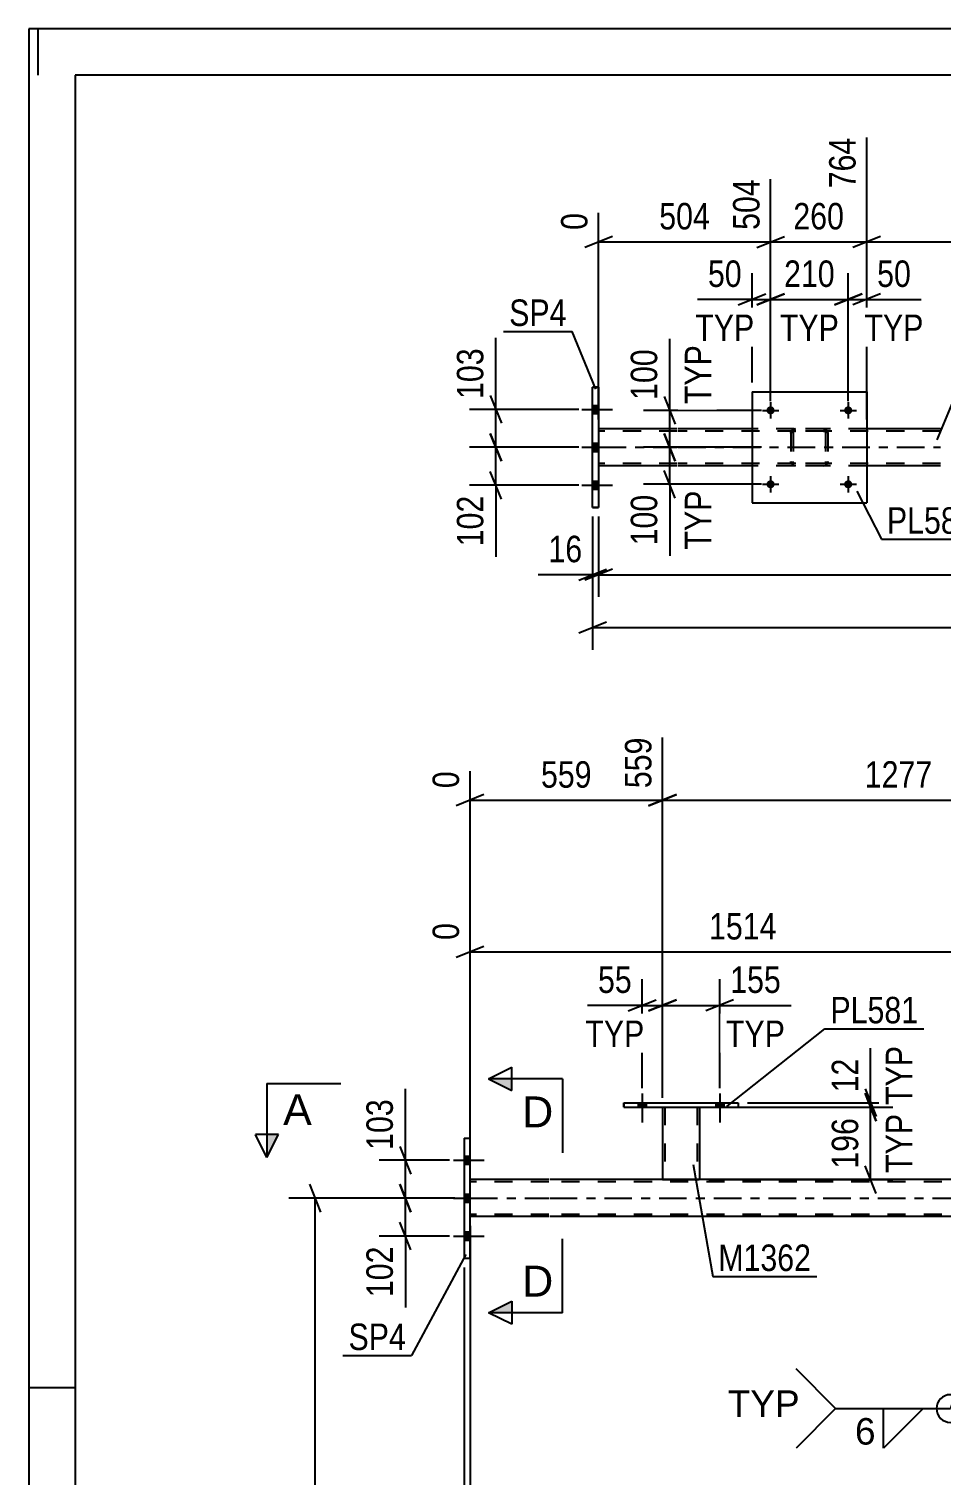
# Model space of a CAD drawing. Header units: millimetres. Extents: x 0 to 841, y 0 to 594.
# Drawn here: x 0 to 98.7, y 437.6 to 594 of the extents above; entities that cross this region are included whole.
import ezdxf

# ---------------------------------------------------------------- set-up
doc = ezdxf.new("R2010")
doc.units = ezdxf.units.MM
doc.linetypes.add('DXK_LINE_DOT2', pattern=[3.9198, 1.9599, -1.9599])
doc.linetypes.add('DXK_LINE_DOT3', pattern=[5.9187, 2.979, -0.9799, 0.9799, -0.9799])
doc.styles.add('Arial', font='ARIAL.TTF', dxfattribs={"height": 0.2})
doc.styles.add('Arial Narrow', font='ARIALN.TTF', dxfattribs={"height": 0.2})

# ---------------------------------------------------------------- blocks, each defined once
blk = doc.blocks.new('Unknown-405118308-1133')
at = {"color": 5, "linetype": 'Continuous'}
for p, q in [((841, 594), (0, 594)), ((0, 594), (0, 0)), ((1, 589), (1, 594)), ((836, 589), (5, 589)), ((5, 589), (5, 5)), ((5, 447), (0, 447))]:
    blk.add_line(p, q, dxfattribs=at)
blk = doc.blocks.new('Part-405118308-4155 - 4145')
at = {"color": 2, "linetype": 'Continuous'}
for p, q in [((70.17, 550.74), (61.65, 550.74)), ((78.27, 550.74), (70.27, 550.74)), ((98.67, 550.74), (90.67, 550.74)), ((70.17, 546.74), (61.65, 546.74)), ((78.27, 546.74), (70.27, 546.74)), ((98.67, 546.74), (90.67, 546.74))]:
    blk.add_line(p, q, dxfattribs=at)
at = {"color": 7, "linetype": 'DXK_LINE_DOT2'}
for p, q in [((61.65, 550.74), (61.65, 546.74)), ((90.67, 550.74), (78.27, 550.74)), ((70.17, 550.5), (61.65, 550.5)), ((98.67, 550.5), (70.27, 550.5)), ((70.17, 546.98), (61.65, 546.98)), ((98.67, 546.98), (70.27, 546.98)), ((90.67, 546.74), (78.27, 546.74))]:
    blk.add_line(p, q, dxfattribs=at)
at = {"color": 7, "linetype": 'DXK_LINE_DOT3'}
for p, q in [((61.65, 548.74), (70.17, 548.74)), ((70.27, 548.74), (98.67, 548.74))]:
    blk.add_line(p, q, dxfattribs=at)
blk = doc.blocks.new('Bolt-405118308-4150 - 4145')
at = {"linetype": 'Continuous'}
for points in [[(61.65, 552.4), (61.65, 553.28), (61.01, 553.28), (61.01, 552.4)], [(61.65, 552.4), (61.65, 553.28), (61.01, 553.28), (61.01, 552.4)], [(61.65, 552.4), (61.65, 553.28), (61.01, 553.28), (61.01, 552.4)], [(61.65, 548.3), (61.65, 549.18), (61.01, 549.18), (61.01, 548.3)], [(61.65, 548.3), (61.65, 549.18), (61.01, 549.18), (61.01, 548.3)], [(61.65, 544.2), (61.65, 545.08), (61.01, 545.08), (61.01, 544.2)], [(61.65, 544.2), (61.65, 545.08), (61.01, 545.08), (61.01, 544.2)], [(61.65, 544.2), (61.65, 545.08), (61.01, 545.08), (61.01, 544.2)]]:
    blk.add_hatch(color=1, dxfattribs=at).paths.add_polyline_path(points)
at = {"color": 1, "linetype": 'Continuous'}
for p, q in [((59.85, 552.84), (63.17, 552.84)), ((59.85, 552.84), (63.17, 552.84)), ((59.85, 552.84), (63.17, 552.84)), ((61.01, 553.28), (61.65, 553.28)), ((61.01, 553.28), (61.65, 553.28)), ((61.01, 553.28), (61.65, 553.28)), ((61.01, 552.4), (61.65, 552.4)), ((61.01, 552.4), (61.65, 552.4)), ((61.01, 552.4), (61.65, 552.4)), ((61.01, 549.18), (61.65, 549.18)), ((61.01, 549.18), (61.65, 549.18)), ((59.85, 548.74), (63.17, 548.74)), ((59.85, 548.74), (63.17, 548.74)), ((61.01, 548.3), (61.65, 548.3)), ((61.01, 548.3), (61.65, 548.3)), ((59.85, 544.64), (63.17, 544.64)), ((59.85, 544.64), (63.17, 544.64)), ((59.85, 544.64), (63.17, 544.64)), ((61.01, 545.08), (61.65, 545.08)), ((61.01, 545.08), (61.65, 545.08)), ((61.01, 545.08), (61.65, 545.08)), ((61.01, 544.2), (61.65, 544.2)), ((61.01, 544.2), (61.65, 544.2)), ((61.01, 544.2), (61.65, 544.2))]:
    blk.add_line(p, q, dxfattribs=at)
blk = doc.blocks.new('Part-405118308-24224 - 4145')
at = {"color": 2, "linetype": 'Continuous'}
for p, q in [((78.27, 554.74), (78.27, 542.74)), ((78.27, 554.74), (90.67, 554.74)), ((90.67, 554.74), (90.67, 542.74)), ((78.27, 542.74), (90.67, 542.74))]:
    blk.add_line(p, q, dxfattribs=at)
blk = doc.blocks.new('Part-405118308-4211 - 4145')
at = {"color": 2, "linetype": 'Continuous'}
for p, q in [((61.01, 542.24), (61.01, 555.24)), ((61.01, 555.24), (61.65, 555.24)), ((61.65, 555.24), (61.65, 542.24)), ((61.65, 542.24), (61.01, 542.24)), ((61.65, 542.24), (61.65, 542.24))]:
    blk.add_line(p, q, dxfattribs=at)
at = {"color": 7, "linetype": 'DXK_LINE_DOT2'}
for p, q in [((61.01, 555.24), (61.01, 555.24)), ((61.65, 555.24), (61.01, 555.24)), ((61.65, 555.24), (61.65, 555.24)), ((61.01, 542.24), (61.65, 542.24))]:
    blk.add_line(p, q, dxfattribs=at)
blk = doc.blocks.new('Part-405118308-24223 - 4145')
at = {"color": 7, "linetype": 'DXK_LINE_DOT2'}
for p, q in [((82.77, 550.7), (82.95, 550.74)), ((82.95, 550.74), (82.77, 550.7)), ((85.99, 550.74), (82.95, 550.74)), ((85.99, 550.74), (86.18, 550.7)), ((86.18, 550.7), (85.99, 550.74)), ((82.47, 550.26), (82.51, 550.44)), ((82.51, 550.44), (82.47, 550.26)), ((82.47, 550.26), (82.47, 547.22)), ((82.71, 550.26), (82.73, 550.35)), ((82.71, 550.26), (82.71, 547.22)), ((82.73, 550.35), (82.78, 550.43)), ((82.78, 550.43), (82.86, 550.48)), ((82.86, 550.48), (82.95, 550.5)), ((85.99, 550.5), (82.95, 550.5)), ((85.99, 550.5), (86.08, 550.48)), ((86.08, 550.48), (86.16, 550.43)), ((86.16, 550.43), (86.21, 550.35)), ((86.21, 550.35), (86.23, 550.26)), ((86.23, 550.26), (86.23, 547.22)), ((86.44, 550.44), (86.47, 550.26)), ((86.47, 550.26), (86.44, 550.44)), ((86.47, 550.26), (86.47, 547.22)), ((82.51, 547.04), (82.47, 547.22)), ((82.47, 547.22), (82.51, 547.04)), ((82.73, 547.13), (82.71, 547.22)), ((82.78, 547.05), (82.73, 547.13)), ((82.95, 546.74), (82.77, 546.78)), ((82.77, 546.78), (82.95, 546.74)), ((82.86, 547), (82.78, 547.05)), ((82.95, 546.98), (82.86, 547)), ((85.99, 546.98), (82.95, 546.98)), ((85.99, 546.74), (82.95, 546.74)), ((86.08, 547), (85.99, 546.98)), ((86.18, 546.78), (85.99, 546.74)), ((85.99, 546.74), (86.18, 546.78)), ((86.16, 547.05), (86.08, 547)), ((86.21, 547.13), (86.16, 547.05)), ((86.23, 547.22), (86.21, 547.13)), ((86.47, 547.22), (86.44, 547.04)), ((86.44, 547.04), (86.47, 547.22))]:
    blk.add_line(p, q, dxfattribs=at)
at = {"color": 7, "linetype": 'DXK_LINE_DOT3'}
blk.add_line((84.47, 548.74), (84.47, 548.74), dxfattribs=at)
at = {"color": 7, "linetype": 'DXK_LINE_DOT2'}
for centre, start, end in [((82.95, 550.26), 112.5, 157.5), ((82.95, 550.26), 112.5, 157.5), ((85.99, 550.26), 22.5, 67.5), ((85.99, 550.26), 22.5, 67.5), ((82.95, 547.22), 202.5, 247.5), ((82.95, 547.22), 202.5, 247.5), ((85.99, 547.22), 292.5, 337.5), ((85.99, 547.22), 292.5, 337.5)]:
    blk.add_arc(centre, 0.48, start, end, dxfattribs=at)
blk = doc.blocks.new('Bolt-405118308-24252 - 4145')
at = {"linetype": 'Continuous'}
for points in [[(80.71, 544.74, -1), (79.83, 544.74, -1)], [(89.11, 544.74, -1), (88.23, 544.74, -1)]]:
    blk.add_hatch(color=1, dxfattribs=at).paths.add_polyline_path(points)
at = {"color": 1, "linetype": 'Continuous'}
for p, q in [((79.39, 544.74), (81.15, 544.74)), ((80.27, 545.62), (80.27, 543.86)), ((87.79, 544.74), (89.55, 544.74)), ((88.67, 545.62), (88.67, 543.86))]:
    blk.add_line(p, q, dxfattribs=at)
blk = doc.blocks.new('Bolt-405118308-24253 - 4145')
at = {"linetype": 'Continuous'}
for points in [[(80.71, 552.74, -1), (79.83, 552.74, -1)], [(89.11, 552.74, -1), (88.23, 552.74, -1)]]:
    blk.add_hatch(color=1, dxfattribs=at).paths.add_polyline_path(points)
at = {"color": 1, "linetype": 'Continuous'}
for p, q in [((79.39, 552.74), (81.15, 552.74)), ((80.27, 553.62), (80.27, 551.86)), ((87.79, 552.74), (89.55, 552.74)), ((88.67, 553.62), (88.67, 551.86))]:
    blk.add_line(p, q, dxfattribs=at)
blk = doc.blocks.new('Bolt-405118308-2842 - 2836')
at = {"linetype": 'Continuous'}
for points in [[(47.75, 471.18), (47.75, 472.06), (47.11, 472.06), (47.11, 471.18)], [(47.75, 471.18), (47.75, 472.06), (47.11, 472.06), (47.11, 471.18)], [(47.75, 471.18), (47.75, 472.06), (47.11, 472.06), (47.11, 471.18)], [(47.75, 467.08), (47.75, 467.96), (47.11, 467.96), (47.11, 467.08)], [(47.75, 467.08), (47.75, 467.96), (47.11, 467.96), (47.11, 467.08)], [(47.75, 462.98), (47.75, 463.86), (47.11, 463.86), (47.11, 462.98)], [(47.75, 462.98), (47.75, 463.86), (47.11, 463.86), (47.11, 462.98)], [(47.75, 462.98), (47.75, 463.86), (47.11, 463.86), (47.11, 462.98)]]:
    blk.add_hatch(color=1, dxfattribs=at).paths.add_polyline_path(points)
at = {"color": 1, "linetype": 'Continuous'}
for p, q in [((45.95, 471.62), (49.27, 471.62)), ((45.95, 471.62), (49.27, 471.62)), ((45.95, 471.62), (49.27, 471.62)), ((47.11, 472.06), (47.75, 472.06)), ((47.11, 472.06), (47.75, 472.06)), ((47.11, 472.06), (47.75, 472.06)), ((47.11, 471.18), (47.75, 471.18)), ((47.11, 471.18), (47.75, 471.18)), ((47.11, 471.18), (47.75, 471.18)), ((47.11, 467.96), (47.75, 467.96)), ((47.11, 467.96), (47.75, 467.96)), ((45.95, 467.52), (49.27, 467.52)), ((45.95, 467.52), (49.27, 467.52)), ((47.11, 467.08), (47.75, 467.08)), ((47.11, 467.08), (47.75, 467.08)), ((45.95, 463.42), (49.27, 463.42)), ((45.95, 463.42), (49.27, 463.42)), ((45.95, 463.42), (49.27, 463.42)), ((47.11, 463.86), (47.75, 463.86)), ((47.11, 463.86), (47.75, 463.86)), ((47.11, 463.86), (47.75, 463.86)), ((47.11, 462.98), (47.75, 462.98)), ((47.11, 462.98), (47.75, 462.98)), ((47.11, 462.98), (47.75, 462.98))]:
    blk.add_line(p, q, dxfattribs=at)
blk = doc.blocks.new('Part-405118308-2993 - 2836')
at = {"color": 2, "linetype": 'Continuous'}
for p, q in [((56.27, 469.52), (47.75, 469.52)), ((754.6, 469.52), (56.37, 469.52)), ((56.27, 465.52), (47.75, 465.52)), ((106.77, 465.52), (56.37, 465.52))]:
    blk.add_line(p, q, dxfattribs=at)
at = {"color": 7, "linetype": 'DXK_LINE_DOT2'}
for p, q in [((47.75, 465.52), (47.75, 469.52)), ((56.27, 469.28), (47.75, 469.28)), ((761.25, 469.28), (56.37, 469.28)), ((56.27, 465.76), (47.75, 465.76)), ((761.25, 465.76), (56.37, 465.76))]:
    blk.add_line(p, q, dxfattribs=at)
at = {"color": 7, "linetype": 'DXK_LINE_DOT3'}
for p, q in [((47.75, 467.52), (56.27, 467.52)), ((56.37, 467.52), (761.25, 467.52))]:
    blk.add_line(p, q, dxfattribs=at)
blk = doc.blocks.new('Part-405118308-24589 - 2836')
at = {"color": 2, "linetype": 'Continuous'}
for p, q in [((68.57, 477.36), (68.57, 469.52)), ((72.57, 477.36), (72.57, 469.52)), ((68.57, 469.52), (72.54, 469.52)), ((72.57, 469.52), (72.54, 469.52))]:
    blk.add_line(p, q, dxfattribs=at)
at = {"color": 7, "linetype": 'DXK_LINE_DOT2'}
for p, q in [((68.57, 477.36), (72.57, 477.36)), ((68.57, 477.36), (68.57, 477.36)), ((68.57, 477.36), (68.57, 477.36)), ((68.81, 477.36), (68.81, 469.52)), ((72.33, 477.36), (72.33, 469.52)), ((72.57, 477.36), (72.57, 477.36)), ((72.57, 477.36), (72.57, 477.36)), ((72.26, 469.52), (72.28, 469.52)), ((72.28, 469.52), (72.31, 469.52)), ((72.31, 469.52), (72.33, 469.52))]:
    blk.add_line(p, q, dxfattribs=at)
blk = doc.blocks.new('Part-405118308-3049 - 2836')
at = {"color": 2, "linetype": 'Continuous'}
for p, q in [((47.11, 474.02), (47.11, 474.02)), ((47.11, 474.02), (47.75, 474.02)), ((47.11, 474.02), (47.11, 461.02)), ((47.75, 474.02), (47.75, 474.02)), ((47.75, 461.02), (47.75, 474.02)), ((47.11, 461.02), (47.11, 461.02)), ((47.11, 461.02), (47.75, 461.02)), ((47.75, 461.02), (47.75, 461.02))]:
    blk.add_line(p, q, dxfattribs=at)
at = {"color": 7, "linetype": 'DXK_LINE_DOT2'}
for p, q in [((47.11, 474.02), (47.75, 474.02)), ((47.11, 461.02), (47.75, 461.02))]:
    blk.add_line(p, q, dxfattribs=at)
blk = doc.blocks.new('Part-405118308-24590 - 2836')
at = {"color": 2, "linetype": 'Continuous'}
for p, q in [((64.37, 477.36), (64.37, 477.84)), ((64.37, 477.84), (64.37, 477.84)), ((64.37, 477.84), (76.77, 477.84)), ((64.37, 477.36), (64.37, 477.36)), ((64.37, 477.36), (76.77, 477.36)), ((76.77, 477.84), (76.77, 477.36))]:
    blk.add_line(p, q, dxfattribs=at)
at = {"color": 7, "linetype": 'DXK_LINE_DOT2'}
for p, q in [((64.37, 477.84), (64.37, 477.36)), ((64.37, 477.84), (64.37, 477.84)), ((64.37, 477.36), (64.37, 477.36)), ((76.77, 477.84), (76.77, 477.36))]:
    blk.add_line(p, q, dxfattribs=at)
blk = doc.blocks.new('Bolt-405118308-24618 - 2836')
at = {"linetype": 'Continuous'}
for points in [[(65.93, 477.36), (66.81, 477.36), (66.81, 477.84), (65.93, 477.84)], [(74.33, 477.36), (75.21, 477.36), (75.21, 477.84), (74.33, 477.84)]]:
    blk.add_hatch(color=1, dxfattribs=at).paths.add_polyline_path(points)
at = {"color": 1, "linetype": 'Continuous'}
for p, q in [((66.37, 478.84), (66.37, 475.72)), ((74.77, 478.84), (74.77, 475.72)), ((65.93, 477.84), (65.93, 477.36)), ((66.81, 477.84), (66.81, 477.36)), ((74.33, 477.84), (74.33, 477.36)), ((75.21, 477.84), (75.21, 477.36))]:
    blk.add_line(p, q, dxfattribs=at)
blk = doc.blocks.new('Bolt-405118308-24619 - 2836')
at = {"linetype": 'Continuous'}
for points in [[(65.93, 477.36), (66.81, 477.36), (66.81, 477.84), (65.93, 477.84)], [(74.33, 477.36), (75.21, 477.36), (75.21, 477.84), (74.33, 477.84)]]:
    blk.add_hatch(color=1, dxfattribs=at).paths.add_polyline_path(points)
at = {"color": 1, "linetype": 'Continuous'}
for p, q in [((66.37, 478.84), (66.37, 475.72)), ((74.77, 478.84), (74.77, 475.72)), ((65.93, 477.84), (65.93, 477.36)), ((66.81, 477.84), (66.81, 477.36)), ((74.33, 477.84), (74.33, 477.36)), ((75.21, 477.84), (75.21, 477.36))]:
    blk.add_line(p, q, dxfattribs=at)
blk = doc.blocks.new('StraightDimension-405118308-27630 - 4145')
at = {"color": 7, "linetype": 'Continuous'}
for p, q in [((68.75, 554.24), (69.95, 551.24)), ((79.27, 552.74), (66.5, 552.74)), ((69.35, 548.74), (69.35, 552.74)), ((69.95, 547.24), (68.75, 550.24)), ((79.27, 548.74), (66.5, 548.74))]:
    blk.add_line(p, q, dxfattribs=at)
at = {"color": 0, "linetype": 'Continuous'}
blk.add_wipeout([(74.45, 560.4), (70.25, 560.4), (70.25, 552.81), (74.45, 552.81)], dxfattribs=at)
at = {"color": 0}
blk.add_wipeout([(68.6, 559.95), (64.4, 559.95), (64.4, 553.27), (68.6, 553.27)], dxfattribs=at)
at = {"color": 7, "linetype": 'Continuous'}
blk.add_line((69.35, 552.74), (69.35, 560.48), dxfattribs=at)
blk.add_line((69.35, 552.74), (69.35, 560.48), dxfattribs=at)
at = {"color": 3, "style": 'Arial Narrow'}
blk.add_text('100', height=2.863, rotation=90.0002, dxfattribs=at).set_placement((68, 553.87))
at = {"color": 3, "linetype": 'Continuous', "style": 'Arial Narrow'}
blk.add_text('TYP', height=2.863, rotation=90.0002, dxfattribs=at).set_placement((73.85, 553.41))
blk = doc.blocks.new('StraightDimension-405118308-26947 - 4145')
at = {"color": 7, "linetype": 'Continuous'}
for p, q in [((90.67, 551.74), (90.67, 582.24)), ((80.27, 553.74), (80.27, 577.74)), ((78.77, 570.36), (81.77, 571.56)), ((92.17, 571.56), (89.17, 570.36)), ((80.27, 570.96), (90.67, 570.96))]:
    blk.add_line(p, q, dxfattribs=at)
at = {"color": 0}
blk.add_wipeout([(88.81, 571.71), (88.81, 575.91), (82.13, 575.91), (82.13, 571.71)], dxfattribs=at)
at = {"color": 3, "style": 'Arial Narrow'}
blk.add_text('260', height=2.863, dxfattribs=at).set_placement((82.73, 572.31))
at = {"color": 0, "linetype": 'Continuous'}
blk.add_wipeout([(90.07, 582.84), (85.87, 582.84), (85.87, 576.16), (90.07, 576.16)], dxfattribs=at)
at = {"color": 3, "linetype": 'Continuous', "style": 'Arial Narrow'}
blk.add_text('764', height=2.863, rotation=90.0002, dxfattribs=at).set_placement((89.47, 576.76))
blk = doc.blocks.new('StraightDimension-405118308-27589 - 4145')
at = {"color": 7, "linetype": 'Continuous'}
for p, q in [((78.27, 555.74), (78.27, 567.59)), ((80.27, 553.74), (80.27, 567.59)), ((76.77, 564.14), (79.77, 565.34)), ((81.77, 565.34), (78.77, 564.14)), ((78.27, 564.74), (80.27, 564.74))]:
    blk.add_line(p, q, dxfattribs=at)
at = {"color": 0}
blk.add_wipeout([(77.75, 565.49), (77.75, 569.69), (72.89, 569.69), (72.89, 565.49)], dxfattribs=at)
at = {"color": 0, "linetype": 'Continuous'}
blk.add_wipeout([(79.11, 559.64), (79.11, 563.84), (71.52, 563.84), (71.52, 559.64)], dxfattribs=at)
at = {"color": 7, "linetype": 'Continuous'}
blk.add_line((78.27, 564.74), (72.37, 564.74), dxfattribs=at)
blk.add_line((78.27, 564.74), (72.37, 564.74), dxfattribs=at)
at = {"color": 3, "style": 'Arial Narrow'}
blk.add_text('50', height=2.863, dxfattribs=at).set_placement((73.49, 566.09))
at = {"color": 3, "linetype": 'Continuous', "style": 'Arial Narrow'}
blk.add_text('TYP', height=2.863, dxfattribs=at).set_placement((72.12, 560.24))
blk = doc.blocks.new('StraightDimension-405118308-27588 - 4145')
at = {"color": 7, "linetype": 'Continuous'}
for p, q in [((80.27, 553.74), (80.27, 567.59)), ((88.67, 553.74), (88.67, 567.59)), ((78.77, 564.14), (81.77, 565.34)), ((90.17, 565.34), (87.17, 564.14)), ((80.27, 564.74), (88.67, 564.74))]:
    blk.add_line(p, q, dxfattribs=at)
at = {"color": 0}
blk.add_wipeout([(87.81, 565.49), (87.81, 569.69), (81.13, 569.69), (81.13, 565.49)], dxfattribs=at)
at = {"color": 0, "linetype": 'Continuous'}
blk.add_wipeout([(88.27, 559.64), (88.27, 563.84), (80.68, 563.84), (80.68, 559.64)], dxfattribs=at)
at = {"color": 3, "style": 'Arial Narrow'}
blk.add_text('210', height=2.863, dxfattribs=at).set_placement((81.73, 566.09))
at = {"color": 3, "linetype": 'Continuous', "style": 'Arial Narrow'}
blk.add_text('TYP', height=2.863, dxfattribs=at).set_placement((81.28, 560.24))
blk = doc.blocks.new('StraightDimension-405118308-4293 - 4145')
at = {"color": 7, "linetype": 'Continuous'}
for p, q in [((61.01, 541.24), (61.01, 532.56)), ((61.65, 541.24), (61.65, 532.56)), ((59.51, 534.36), (62.51, 535.56)), ((63.15, 535.56), (60.15, 534.36)), ((61.01, 534.96), (61.65, 534.96))]:
    blk.add_line(p, q, dxfattribs=at)
at = {"color": 0}
blk.add_wipeout([(60.49, 535.71), (60.49, 539.91), (55.63, 539.91), (55.63, 535.71)], dxfattribs=at)
at = {"color": 7, "linetype": 'Continuous'}
blk.add_line((61.01, 534.96), (55.11, 534.96), dxfattribs=at)
blk.add_line((61.01, 534.96), (55.11, 534.96), dxfattribs=at)
at = {"color": 3, "style": 'Arial Narrow'}
blk.add_text('16', height=2.863, dxfattribs=at).set_placement((56.23, 536.31))
blk = doc.blocks.new('StraightDimension-405118308-4300 - 4145')
at = {"color": 7, "linetype": 'Continuous'}
for p, q in [((61.65, 541.24), (61.65, 532.56)), ((63.15, 535.56), (60.15, 534.36)), ((61.65, 534.96), (761.25, 534.96))]:
    blk.add_line(p, q, dxfattribs=at)
blk = doc.blocks.new('StraightDimension-405118308-26946 - 4145')
at = {"color": 7, "linetype": 'Continuous'}
for p, q in [((90.67, 551.74), (90.67, 582.24)), ((117.45, 553.74), (117.45, 579.57)), ((92.17, 571.56), (89.17, 570.36)), ((115.95, 570.36), (118.95, 571.56)), ((90.67, 570.96), (117.45, 570.96))]:
    blk.add_line(p, q, dxfattribs=at)
at = {"color": 0, "linetype": 'Continuous'}
blk.add_wipeout([(116.85, 580.17), (112.65, 580.17), (112.65, 571.66), (116.85, 571.66)], dxfattribs=at)
at = {"color": 0}
blk.add_wipeout([(108.32, 571.71), (108.32, 575.91), (99.81, 575.91), (99.81, 571.71)], dxfattribs=at)
at = {"color": 3, "linetype": 'Continuous', "style": 'Arial Narrow'}
blk.add_text('1781', height=2.863, rotation=90.0002, dxfattribs=at).set_placement((116.25, 572.26))
at = {"color": 3, "style": 'Arial Narrow'}
blk.add_text('1017', height=2.863, dxfattribs=at).set_placement((100.41, 572.31))
blk = doc.blocks.new('StraightDimension-405118308-26948 - 4145')
at = {"color": 7, "linetype": 'Continuous'}
for p, q in [((80.27, 553.74), (80.27, 577.74)), ((61.65, 551.74), (61.65, 574.09)), ((63.15, 571.56), (60.15, 570.36)), ((78.77, 570.36), (81.77, 571.56)), ((61.65, 570.96), (80.27, 570.96))]:
    blk.add_line(p, q, dxfattribs=at)
at = {"color": 0, "linetype": 'Continuous'}
for points in [[(79.67, 578.34), (75.47, 578.34), (75.47, 571.66), (79.67, 571.66)], [(61.05, 574.69), (56.85, 574.69), (56.85, 571.66), (61.05, 571.66)]]:
    blk.add_wipeout(points, dxfattribs=at)
at = {"color": 0}
blk.add_wipeout([(74.3, 571.71), (74.3, 575.91), (67.62, 575.91), (67.62, 571.71)], dxfattribs=at)
at = {"color": 3, "linetype": 'Continuous', "style": 'Arial Narrow'}
for s, height, p in [('504', 2.863, (79.07, 572.26)), ('0', 2.86, (60.45, 572.26))]:
    blk.add_text(s, height=height, rotation=90.0002, dxfattribs=at).set_placement(p)
at = {"color": 3, "style": 'Arial Narrow'}
blk.add_text('504', height=2.863, dxfattribs=at).set_placement((68.22, 572.31))
blk = doc.blocks.new('StraightDimension-405118308-27587 - 4145')
at = {"color": 7, "linetype": 'Continuous'}
for p, q in [((88.67, 553.74), (88.67, 567.59)), ((90.67, 555.74), (90.67, 567.59)), ((87.17, 564.14), (90.17, 565.34)), ((92.17, 565.34), (89.17, 564.14)), ((88.67, 564.74), (90.67, 564.74))]:
    blk.add_line(p, q, dxfattribs=at)
at = {"color": 0}
blk.add_wipeout([(96.05, 565.49), (96.05, 569.69), (91.2, 569.69), (91.2, 565.49)], dxfattribs=at)
at = {"color": 0, "linetype": 'Continuous'}
blk.add_wipeout([(97.42, 559.64), (97.42, 563.84), (89.83, 563.84), (89.83, 559.64)], dxfattribs=at)
at = {"color": 7, "linetype": 'Continuous'}
blk.add_line((90.67, 564.74), (96.58, 564.74), dxfattribs=at)
blk.add_line((90.67, 564.74), (96.58, 564.74), dxfattribs=at)
at = {"color": 3, "style": 'Arial Narrow'}
blk.add_text('50', height=2.863, dxfattribs=at).set_placement((91.8, 566.09))
at = {"color": 3, "linetype": 'Continuous', "style": 'Arial Narrow'}
blk.add_text('TYP', height=2.863, dxfattribs=at).set_placement((90.43, 560.24))
blk = doc.blocks.new('StraightDimension-405118308-27631 - 4145')
at = {"color": 7, "linetype": 'Continuous'}
for p, q in [((68.75, 550.24), (69.95, 547.24)), ((79.27, 548.74), (66.5, 548.74)), ((69.35, 544.74), (69.35, 548.74)), ((69.95, 543.24), (68.75, 546.24)), ((79.27, 544.74), (66.5, 544.74))]:
    blk.add_line(p, q, dxfattribs=at)
at = {"color": 0, "linetype": 'Continuous'}
blk.add_wipeout([(74.45, 544.67), (70.25, 544.67), (70.25, 537.08), (74.45, 537.08)], dxfattribs=at)
at = {"color": 0}
blk.add_wipeout([(68.6, 544.22), (64.4, 544.22), (64.4, 537.53), (68.6, 537.53)], dxfattribs=at)
at = {"color": 7, "linetype": 'Continuous'}
blk.add_line((69.35, 544.74), (69.35, 537.01), dxfattribs=at)
blk.add_line((69.35, 544.74), (69.35, 537.01), dxfattribs=at)
at = {"color": 3, "style": 'Arial Narrow'}
blk.add_text('100', height=2.863, rotation=90.0002, dxfattribs=at).set_placement((68, 538.13))
at = {"color": 3, "linetype": 'Continuous', "style": 'Arial Narrow'}
blk.add_text('TYP', height=2.863, rotation=90.0002, dxfattribs=at).set_placement((73.85, 537.68))
blk = doc.blocks.new('StraightDimension-405118308-27672 - 4145')
at = {"color": 7, "linetype": 'Continuous'}
for p, q in [((61.01, 541.24), (61.01, 526.84)), ((62.51, 529.84), (59.51, 528.64)), ((61.01, 529.24), (761.89, 529.24))]:
    blk.add_line(p, q, dxfattribs=at)
blk = doc.blocks.new('StraightDimension-405118308-27870 - 4145')
at = {"color": 7, "linetype": 'Continuous'}
for p, q in [((49.93, 554.34), (51.13, 551.34)), ((59.53, 552.84), (47.68, 552.84)), ((50.53, 548.74), (50.53, 552.84)), ((51.13, 547.24), (49.93, 550.24)), ((59.53, 548.74), (47.68, 548.74))]:
    blk.add_line(p, q, dxfattribs=at)
at = {"color": 0}
blk.add_wipeout([(49.78, 560.05), (45.58, 560.05), (45.58, 553.37), (49.78, 553.37)], dxfattribs=at)
at = {"color": 7, "linetype": 'Continuous'}
blk.add_line((50.53, 552.84), (50.53, 560.57), dxfattribs=at)
blk.add_line((50.53, 552.84), (50.53, 560.57), dxfattribs=at)
at = {"color": 3, "style": 'Arial Narrow'}
blk.add_text('103', height=2.863, rotation=90.0002, dxfattribs=at).set_placement((49.18, 553.97))
blk = doc.blocks.new('StraightDimension-405118308-27871 - 4145')
at = {"color": 7, "linetype": 'Continuous'}
for p, q in [((49.93, 550.24), (51.13, 547.24)), ((59.53, 548.74), (47.68, 548.74)), ((50.53, 544.64), (50.53, 548.74)), ((51.13, 543.14), (49.93, 546.14)), ((59.53, 544.64), (47.68, 544.64))]:
    blk.add_line(p, q, dxfattribs=at)
at = {"color": 0}
blk.add_wipeout([(49.78, 544.12), (45.58, 544.12), (45.58, 537.43), (49.78, 537.43)], dxfattribs=at)
at = {"color": 7, "linetype": 'Continuous'}
blk.add_line((50.53, 544.64), (50.53, 536.91), dxfattribs=at)
blk.add_line((50.53, 544.64), (50.53, 536.91), dxfattribs=at)
at = {"color": 3, "style": 'Arial Narrow'}
blk.add_text('102', height=2.863, rotation=90.0002, dxfattribs=at).set_placement((49.18, 538.03))
blk = doc.blocks.new('StraightDimension-405118308-3193 - 2836')
at = {"color": 7, "linetype": 'Continuous'}
for p, q in [((31.59, 466.02), (30.39, 469.02)), ((46.11, 467.52), (28.14, 467.52)), ((30.99, 341.66), (30.99, 467.52)), ((30.39, 343.16), (31.59, 340.16)), ((90.17, 341.66), (28.14, 341.66))]:
    blk.add_line(p, q, dxfattribs=at)
at = {"color": 0}
blk.add_wipeout([(30.24, 408.84), (26.04, 408.84), (26.04, 400.33), (30.24, 400.33)], dxfattribs=at)
at = {"color": 3, "style": 'Arial Narrow'}
blk.add_text('3147', height=2.863, rotation=90.0002, dxfattribs=at).set_placement((29.64, 400.93))
blk = doc.blocks.new('StraightDimension-405118308-30324 - 2836')
at = {"color": 7, "linetype": 'Continuous'}
for p, q in [((66.37, 479.42), (66.37, 491.22)), ((68.57, 478.36), (68.57, 491.22)), ((64.87, 487.77), (67.87, 488.97)), ((66.37, 488.37), (68.57, 488.37)), ((70.07, 488.97), (67.07, 487.77))]:
    blk.add_line(p, q, dxfattribs=at)
at = {"color": 0}
blk.add_wipeout([(65.85, 489.12), (65.85, 493.32), (60.99, 493.32), (60.99, 489.12)], dxfattribs=at)
at = {"color": 0, "linetype": 'Continuous'}
blk.add_wipeout([(67.21, 483.27), (67.21, 487.47), (59.62, 487.47), (59.62, 483.27)], dxfattribs=at)
at = {"color": 7, "linetype": 'Continuous'}
blk.add_line((66.37, 488.37), (60.47, 488.37), dxfattribs=at)
blk.add_line((66.37, 488.37), (60.47, 488.37), dxfattribs=at)
at = {"color": 3, "style": 'Arial Narrow'}
blk.add_text('55', height=2.863, dxfattribs=at).set_placement((61.59, 489.72))
at = {"color": 3, "linetype": 'Continuous', "style": 'Arial Narrow'}
blk.add_text('TYP', height=2.863, dxfattribs=at).set_placement((60.22, 483.87))
blk = doc.blocks.new('StraightDimension-405118308-3124 - 2836')
at = {"color": 7, "linetype": 'Continuous'}
for p, q in [((47.75, 464.52), (47.75, 394.18)), ((91.81, 345.3), (91.81, 399.43)), ((49.25, 397.18), (46.25, 395.98)), ((47.75, 396.58), (91.81, 396.58)), ((90.31, 395.98), (93.31, 397.18))]:
    blk.add_line(p, q, dxfattribs=at)
at = {"color": 0}
blk.add_wipeout([(74.04, 397.33), (74.04, 401.53), (65.52, 401.53), (65.52, 397.33)], dxfattribs=at)
at = {"color": 3, "style": 'Arial Narrow'}
blk.add_text('1139', height=2.863, dxfattribs=at).set_placement((66.12, 397.93))
blk = doc.blocks.new('StraightDimension-405118308-22013 - 2836')
at = {"color": 7, "linetype": 'Continuous'}
blk.add_line((47.11, 460.02), (47.11, 303.92), dxfattribs=at)
blk = doc.blocks.new('StraightDimension-405118308-21629 - 2836')
at = {"color": 7, "linetype": 'Continuous'}
for p, q in [((106.77, 466.52), (106.77, 502.76)), ((47.75, 470.52), (47.75, 497.27)), ((49.25, 494.75), (46.25, 493.55)), ((105.27, 493.55), (108.27, 494.75)), ((47.75, 494.15), (106.77, 494.15))]:
    blk.add_line(p, q, dxfattribs=at)
at = {"color": 0, "linetype": 'Continuous'}
for points in [[(106.17, 503.36), (101.97, 503.36), (101.97, 494.85), (106.17, 494.85)], [(47.15, 497.87), (42.95, 497.87), (42.95, 494.85), (47.15, 494.85)]]:
    blk.add_wipeout(points, dxfattribs=at)
at = {"color": 0}
blk.add_wipeout([(81.52, 494.9), (81.52, 499.1), (73.01, 499.1), (73.01, 494.9)], dxfattribs=at)
at = {"color": 3, "linetype": 'Continuous', "style": 'Arial Narrow'}
for s, height, p in [('1514', 2.863, (105.57, 495.45)), ('0', 2.86, (46.55, 495.45))]:
    blk.add_text(s, height=height, rotation=90.0002, dxfattribs=at).set_placement(p)
at = {"color": 3, "style": 'Arial Narrow'}
blk.add_text('1514', height=2.863, dxfattribs=at).set_placement((73.61, 495.5))
blk = doc.blocks.new('StraightDimension-405118308-30040 - 2836')
at = {"color": 7, "linetype": 'Continuous'}
for p, q in [((119.65, 478.36), (119.65, 519.18)), ((68.57, 478.36), (68.57, 517.35)), ((70.07, 511.17), (67.07, 509.97)), ((68.57, 510.57), (119.65, 510.57)), ((118.15, 509.97), (121.15, 511.17))]:
    blk.add_line(p, q, dxfattribs=at)
at = {"color": 0, "linetype": 'Continuous'}
blk.add_wipeout([(119.05, 519.78), (114.85, 519.78), (114.85, 511.27), (119.05, 511.27)], dxfattribs=at)
at = {"color": 0}
blk.add_wipeout([(98.37, 511.32), (98.37, 515.52), (89.86, 515.52), (89.86, 511.32)], dxfattribs=at)
at = {"color": 3, "linetype": 'Continuous', "style": 'Arial Narrow'}
blk.add_text('1836', height=2.863, rotation=90.0002, dxfattribs=at).set_placement((118.45, 511.87))
at = {"color": 3, "style": 'Arial Narrow'}
blk.add_text('1277', height=2.863, dxfattribs=at).set_placement((90.46, 511.92))
blk = doc.blocks.new('StraightDimension-405118308-30041 - 2836')
at = {"color": 7, "linetype": 'Continuous'}
for p, q in [((68.57, 478.36), (68.57, 517.35)), ((47.75, 470.52), (47.75, 513.7)), ((49.25, 511.17), (46.25, 509.97)), ((47.75, 510.57), (68.57, 510.57)), ((67.07, 509.97), (70.07, 511.17))]:
    blk.add_line(p, q, dxfattribs=at)
at = {"color": 0, "linetype": 'Continuous'}
for points in [[(67.97, 517.95), (63.77, 517.95), (63.77, 511.27), (67.97, 511.27)], [(47.15, 514.3), (42.95, 514.3), (42.95, 511.27), (47.15, 511.27)]]:
    blk.add_wipeout(points, dxfattribs=at)
at = {"color": 0}
blk.add_wipeout([(61.5, 511.32), (61.5, 515.52), (54.82, 515.52), (54.82, 511.32)], dxfattribs=at)
at = {"color": 3, "linetype": 'Continuous', "style": 'Arial Narrow'}
for s, height, p in [('559', 2.863, (67.37, 511.87)), ('0', 2.86, (46.55, 511.87))]:
    blk.add_text(s, height=height, rotation=90.0002, dxfattribs=at).set_placement(p)
at = {"color": 3, "style": 'Arial Narrow'}
blk.add_text('559', height=2.863, dxfattribs=at).set_placement((55.42, 511.92))
blk = doc.blocks.new('StraightDimension-405118308-30279 - 2836')
at = {"color": 7, "linetype": 'Continuous'}
for p, q in [((40.14, 473.12), (41.34, 470.12)), ((45.52, 471.62), (37.89, 471.62)), ((40.74, 467.52), (40.74, 471.62)), ((41.34, 466.02), (40.14, 469.02)), ((45.52, 467.52), (37.89, 467.52))]:
    blk.add_line(p, q, dxfattribs=at)
at = {"color": 0}
blk.add_wipeout([(39.99, 478.83), (35.79, 478.83), (35.79, 472.14), (39.99, 472.14)], dxfattribs=at)
at = {"color": 7, "linetype": 'Continuous'}
blk.add_line((40.74, 471.62), (40.74, 479.35), dxfattribs=at)
blk.add_line((40.74, 471.62), (40.74, 479.35), dxfattribs=at)
at = {"color": 3, "style": 'Arial Narrow'}
blk.add_text('103', height=2.863, rotation=90.0002, dxfattribs=at).set_placement((39.39, 472.74))
blk = doc.blocks.new('StraightDimension-405118308-30280 - 2836')
at = {"color": 7, "linetype": 'Continuous'}
for p, q in [((40.14, 469.02), (41.34, 466.02)), ((45.52, 467.52), (37.89, 467.52)), ((40.74, 463.42), (40.74, 467.52)), ((41.34, 461.92), (40.14, 464.92)), ((45.52, 463.42), (37.89, 463.42))]:
    blk.add_line(p, q, dxfattribs=at)
at = {"color": 0}
blk.add_wipeout([(39.99, 462.89), (35.79, 462.89), (35.79, 456.21), (39.99, 456.21)], dxfattribs=at)
at = {"color": 7, "linetype": 'Continuous'}
blk.add_line((40.74, 463.42), (40.74, 455.68), dxfattribs=at)
blk.add_line((40.74, 463.42), (40.74, 455.68), dxfattribs=at)
at = {"color": 3, "style": 'Arial Narrow'}
blk.add_text('102', height=2.863, rotation=90.0002, dxfattribs=at).set_placement((39.39, 456.81))
blk = doc.blocks.new('StraightDimension-405118308-30323 - 2836')
at = {"color": 7, "linetype": 'Continuous'}
for p, q in [((68.57, 478.36), (68.57, 491.22)), ((74.77, 479.42), (74.77, 491.22)), ((67.07, 487.77), (70.07, 488.97)), ((68.57, 488.37), (74.77, 488.37)), ((76.27, 488.97), (73.27, 487.77))]:
    blk.add_line(p, q, dxfattribs=at)
at = {"color": 0}
blk.add_wipeout([(81.98, 489.12), (81.98, 493.32), (75.3, 493.32), (75.3, 489.12)], dxfattribs=at)
at = {"color": 0, "linetype": 'Continuous'}
blk.add_wipeout([(82.43, 483.27), (82.43, 487.47), (74.84, 487.47), (74.84, 483.27)], dxfattribs=at)
at = {"color": 7, "linetype": 'Continuous'}
blk.add_line((74.77, 488.37), (82.51, 488.37), dxfattribs=at)
blk.add_line((74.77, 488.37), (82.51, 488.37), dxfattribs=at)
at = {"color": 3, "style": 'Arial Narrow'}
blk.add_text('155', height=2.863, dxfattribs=at).set_placement((75.9, 489.72))
at = {"color": 3, "linetype": 'Continuous', "style": 'Arial Narrow'}
blk.add_text('TYP', height=2.863, dxfattribs=at).set_placement((75.44, 483.87))
blk = doc.blocks.new('StraightDimension-405118308-30338 - 2836')
at = {"color": 7, "linetype": 'Continuous'}
for p, q in [((90.5, 479.34), (91.7, 476.34)), ((91.7, 475.86), (90.5, 478.86)), ((73.57, 477.36), (93.5, 477.36)), ((77.77, 477.84), (93.5, 477.84)), ((91.1, 477.36), (91.1, 477.84))]:
    blk.add_line(p, q, dxfattribs=at)
at = {"color": 0, "linetype": 'Continuous'}
blk.add_wipeout([(96.2, 484.59), (92, 484.59), (92, 477), (96.2, 477)], dxfattribs=at)
at = {"color": 0}
blk.add_wipeout([(90.35, 483.22), (86.15, 483.22), (86.15, 478.36), (90.35, 478.36)], dxfattribs=at)
at = {"color": 7, "linetype": 'Continuous'}
blk.add_line((91.1, 477.84), (91.1, 483.75), dxfattribs=at)
blk.add_line((91.1, 477.84), (91.1, 483.75), dxfattribs=at)
at = {"color": 3, "linetype": 'Continuous', "style": 'Arial Narrow'}
blk.add_text('TYP', height=2.863, rotation=90.0002, dxfattribs=at).set_placement((95.6, 477.6))
at = {"color": 3, "style": 'Arial Narrow'}
blk.add_text('12', height=2.863, rotation=90.0002, dxfattribs=at).set_placement((89.75, 478.96))
blk = doc.blocks.new('StraightDimension-405118308-30339 - 2836')
at = {"color": 7, "linetype": 'Continuous'}
for p, q in [((90.5, 478.86), (91.7, 475.86)), ((73.57, 477.36), (93.5, 477.36)), ((91.1, 469.52), (91.1, 477.36)), ((91.7, 468.02), (90.5, 471.02)), ((73.57, 469.52), (93.5, 469.52))]:
    blk.add_line(p, q, dxfattribs=at)
at = {"color": 0, "linetype": 'Continuous'}
blk.add_wipeout([(96.2, 477.24), (92, 477.24), (92, 469.65), (96.2, 469.65)], dxfattribs=at)
at = {"color": 0}
blk.add_wipeout([(90.35, 476.78), (86.15, 476.78), (86.15, 470.1), (90.35, 470.1)], dxfattribs=at)
at = {"color": 3, "style": 'Arial Narrow'}
blk.add_text('196', height=2.863, rotation=90.0002, dxfattribs=at).set_placement((89.75, 470.7))
at = {"color": 3, "linetype": 'Continuous', "style": 'Arial Narrow'}
blk.add_text('TYP', height=2.863, rotation=90.0002, dxfattribs=at).set_placement((95.6, 470.25))
blk = doc.blocks.new('Mark-405118308-4151 - 4145')
at = {"color": 0}
blk.add_wipeout([(108.73, 554.46), (108.73, 557.46), (100.69, 557.46), (100.69, 554.46)], dxfattribs=at)
blk.add_wipeout([(108.73, 554.46), (108.73, 557.46), (100.69, 557.46), (100.69, 554.46)], dxfattribs=at)
at = {"color": 30, "linetype": 'Continuous'}
for p, q in [((98.29, 549.56), (100.09, 553.86)), ((100.09, 553.86), (109.33, 553.86))]:
    blk.add_line(p, q, dxfattribs=at)
at = {"color": 3, "style": 'Arial Narrow'}
blk.add_text('TR29', height=2.863, dxfattribs=at).set_placement((100.69, 554.46))
blk = doc.blocks.new('Mark-405118308-4207 - 4145')
at = {"color": 0}
blk.add_wipeout([(58.19, 561.87), (58.19, 564.87), (51.98, 564.87), (51.98, 561.87)], dxfattribs=at)
blk.add_wipeout([(58.19, 561.87), (58.19, 564.87), (51.98, 564.87), (51.98, 561.87)], dxfattribs=at)
at = {"color": 30, "linetype": 'Continuous'}
for p in [(51.38, 561.27), (61.36, 555.02)]:
    blk.add_line(p, (58.79, 561.27), dxfattribs=at)
at = {"color": 3, "style": 'Arial Narrow'}
blk.add_text('SP4', height=2.863, dxfattribs=at).set_placement((51.98, 561.87))
blk = doc.blocks.new('Mark-405118308-27745 - 4145')
at = {"color": 0}
blk.add_wipeout([(102.36, 539.39), (102.36, 542.39), (92.86, 542.39), (92.86, 539.39)], dxfattribs=at)
blk.add_wipeout([(102.36, 539.39), (102.36, 542.39), (92.86, 542.39), (92.86, 539.39)], dxfattribs=at)
at = {"color": 30, "linetype": 'Continuous'}
for p, q in [((89.62, 543.98), (92.26, 538.79)), ((92.26, 538.79), (102.96, 538.79))]:
    blk.add_line(p, q, dxfattribs=at)
at = {"color": 3, "style": 'Arial Narrow'}
blk.add_text('PL581', height=2.863, dxfattribs=at).set_placement((92.86, 539.39))
blk = doc.blocks.new('Mark-405118308-30361 - 2836')
at = {"color": 0}
blk.add_wipeout([(96.25, 486.43), (96.25, 489.43), (86.75, 489.43), (86.75, 486.43)], dxfattribs=at)
blk.add_wipeout([(96.25, 486.43), (96.25, 489.43), (86.75, 489.43), (86.75, 486.43)], dxfattribs=at)
at = {"color": 30, "linetype": 'Continuous'}
for p, q in [((75.52, 477.42), (86.15, 485.83)), ((86.15, 485.83), (96.85, 485.83))]:
    blk.add_line(p, q, dxfattribs=at)
at = {"color": 3, "style": 'Arial Narrow'}
blk.add_text('PL581', height=2.863, dxfattribs=at).set_placement((86.75, 486.43))
blk = doc.blocks.new('Mark-405118308-3045 - 2836')
at = {"color": 0}
blk.add_wipeout([(40.8, 451.09), (40.8, 454.09), (34.59, 454.09), (34.59, 451.09)], dxfattribs=at)
blk.add_wipeout([(40.8, 451.09), (40.8, 454.09), (34.59, 454.09), (34.59, 451.09)], dxfattribs=at)
at = {"color": 30, "linetype": 'Continuous'}
for p in [(47.3, 461.41), (33.99, 450.49)]:
    blk.add_line(p, (41.4, 450.49), dxfattribs=at)
at = {"color": 3, "style": 'Arial Narrow'}
blk.add_text('SP4', height=2.863, dxfattribs=at).set_placement((34.59, 451.09))
blk = doc.blocks.new('SectionMark-405118308-4056 - 2836')
at = {"linetype": 'Continuous'}
for points in [[(52.25, 480.43), (52.25, 479.18), (49.75, 480.43)], [(52.25, 456.37), (52.25, 455.12), (49.75, 455.12)]]:
    blk.add_hatch(color=6, dxfattribs=at).paths.add_polyline_path(points)
at = {"color": 6, "linetype": 'Continuous'}
for p, q in [((49.75, 480.43), (52.25, 481.68)), ((57.75, 480.43), (49.75, 480.43)), ((49.75, 480.43), (52.25, 479.18)), ((52.25, 479.18), (52.25, 481.68)), ((57.75, 480.43), (57.75, 472.43)), ((57.75, 455.12), (57.75, 463.12)), ((49.75, 455.12), (52.25, 456.37)), ((52.25, 456.37), (52.25, 453.87)), ((57.75, 455.12), (49.75, 455.12)), ((52.25, 453.87), (49.75, 455.12))]:
    blk.add_line(p, q, dxfattribs=at)
at = {"color": 0, "linetype": 'Continuous'}
for points in [[(56.75, 475.18), (56.75, 478.68), (53.38, 478.68), (53.38, 475.18)], [(56.75, 456.87), (56.75, 460.37), (53.38, 460.37), (53.38, 456.87)]]:
    blk.add_wipeout(points, dxfattribs=at)
at = {"color": 3, "linetype": 'Continuous', "style": 'Arial'}
for p in [(53.38, 475.18), (53.38, 456.87)]:
    blk.add_text('D', height=3.34, dxfattribs=at).set_placement(p)
blk = doc.blocks.new('SectionMark-405118308-4060 - 2836')
at = {"linetype": 'Continuous'}
blk.add_hatch(color=6, dxfattribs=at).paths.add_polyline_path([(25.76, 474.42), (27.01, 474.42), (25.76, 471.92)])
at = {"color": 6, "linetype": 'Continuous'}
for p, q in [((25.76, 479.92), (33.76, 479.92)), ((25.76, 479.92), (25.76, 471.92)), ((25.76, 471.92), (24.51, 474.42)), ((27.01, 474.42), (24.51, 474.42)), ((25.76, 471.92), (27.01, 474.42))]:
    blk.add_line(p, q, dxfattribs=at)
at = {"color": 0, "linetype": 'Continuous'}
blk.add_wipeout([(30.62, 475.42), (30.62, 478.92), (27.51, 478.92), (27.51, 475.42)], dxfattribs=at)
at = {"color": 3, "linetype": 'Continuous', "style": 'Arial'}
blk.add_text('A', height=3.34, dxfattribs=at).set_placement((27.51, 475.42))
blk = doc.blocks.new('WeldMark-405118308-4084 - 2836')
at = {"linetype": 'Continuous'}
blk.add_hatch(color=30, dxfattribs=at).paths.add_polyline_path([(105.1, 462.92), (106.77, 465.52), (106.52, 462.44)])
at = {"color": 30, "linetype": 'Continuous'}
blk.add_line((106.77, 465.52), (99.73, 444.76), dxfattribs=at)
at = {"color": 3, "linetype": 'Continuous'}
for q in [(83.02, 449.05), (83.02, 440.47)]:
    blk.add_line((87.3, 444.76), q, dxfattribs=at)
for start, end in [(90, 270), (270, 90)]:
    blk.add_arc((99.73, 444.76), 1.5, start, end, dxfattribs=at)
at = {"color": 0}
blk.add_wipeout([(91.83, 440.66), (91.83, 444.06), (89.2, 444.06), (89.2, 440.66)], dxfattribs=at)
at = {"color": 30, "linetype": 'Continuous'}
blk.add_line((87.3, 444.76), (99.73, 444.76), dxfattribs=at)
at = {"color": 3, "linetype": 'Continuous'}
for p, q in [((92.48, 444.76), (96.77, 444.76)), ((96.77, 444.76), (92.48, 440.47)), ((92.48, 440.47), (92.48, 444.76))]:
    blk.add_line(p, q, dxfattribs=at)
at = {"color": 3, "style": 'Arial'}
blk.add_text('6', height=2.87, dxfattribs=at).set_placement((89.4, 440.86))
at = {"color": 0, "linetype": 'Continuous'}
blk.add_wipeout([(83.4, 443.86), (83.4, 446.86), (75.63, 446.86), (75.63, 443.86)], dxfattribs=at)
blk.add_wipeout([(83.4, 443.86), (83.4, 446.86), (75.63, 446.86), (75.63, 443.86)], dxfattribs=at)
at = {"color": 3, "linetype": 'Continuous', "style": 'Arial'}
blk.add_text('TYP', height=2.865, dxfattribs=at).set_placement((75.63, 443.86))
blk = doc.blocks.new('Mark-405118308-30358 - 2836')
at = {"color": 0}
blk.add_wipeout([(84.66, 459.64), (84.66, 462.64), (74.61, 462.64), (74.61, 459.64)], dxfattribs=at)
blk.add_wipeout([(84.66, 459.64), (84.66, 462.64), (74.61, 462.64), (74.61, 459.64)], dxfattribs=at)
at = {"color": 30, "linetype": 'Continuous'}
for p, q in [((71.89, 471.16), (74.01, 459.04)), ((74.01, 459.04), (85.26, 459.04))]:
    blk.add_line(p, q, dxfattribs=at)
at = {"color": 3, "style": 'Arial Narrow'}
blk.add_text('M1362', height=2.863, dxfattribs=at).set_placement((74.61, 459.64))

msp = doc.modelspace()

# ---------------------------------------------------------------- block references
for name in ['Unknown-405118308-1133', 'Part-405118308-4211 - 4145', 'Part-405118308-24224 - 4145', 'Bolt-405118308-4150 - 4145', 'Part-405118308-4155 - 4145', 'Bolt-405118308-24253 - 4145', 'Part-405118308-24223 - 4145', 'Bolt-405118308-24252 - 4145', 'Bolt-405118308-24618 - 2836', 'Bolt-405118308-24619 - 2836', 'Part-405118308-24590 - 2836', 'Part-405118308-24589 - 2836', 'Part-405118308-3049 - 2836', 'Bolt-405118308-2842 - 2836', 'Part-405118308-2993 - 2836']:
    msp.add_blockref(name, (0, 0))

# ---------------------------------------------------------------- next in the draw order: block references
for name in ['StraightDimension-405118308-27630 - 4145', 'StraightDimension-405118308-4293 - 4145', 'StraightDimension-405118308-30324 - 2836', 'StraightDimension-405118308-3193 - 2836']:
    msp.add_blockref(name, (0, 0))

# ---------------------------------------------------------------- next in the draw order: block references
for name in ['StraightDimension-405118308-26947 - 4145', 'StraightDimension-405118308-4300 - 4145', 'StraightDimension-405118308-21629 - 2836', 'StraightDimension-405118308-3124 - 2836']:
    msp.add_blockref(name, (0, 0))

# ---------------------------------------------------------------- next in the draw order: block references
for name in ['StraightDimension-405118308-27589 - 4145', 'StraightDimension-405118308-27631 - 4145', 'StraightDimension-405118308-30040 - 2836', 'StraightDimension-405118308-22013 - 2836']:
    msp.add_blockref(name, (0, 0))

# ---------------------------------------------------------------- next in the draw order: block references
for name in ['StraightDimension-405118308-27588 - 4145', 'StraightDimension-405118308-27672 - 4145', 'StraightDimension-405118308-30041 - 2836', 'WeldMark-405118308-4084 - 2836']:
    msp.add_blockref(name, (0, 0))

# ---------------------------------------------------------------- next in the draw order: block references
for name in ['StraightDimension-405118308-26946 - 4145', 'StraightDimension-405118308-26948 - 4145', 'Mark-405118308-27745 - 4145', 'StraightDimension-405118308-30323 - 2836', 'SectionMark-405118308-4056 - 2836', 'StraightDimension-405118308-30279 - 2836']:
    msp.add_blockref(name, (0, 0))

# ---------------------------------------------------------------- next in the draw order: block references
for name in ['StraightDimension-405118308-27587 - 4145', 'StraightDimension-405118308-27870 - 4145', 'Mark-405118308-4151 - 4145', 'StraightDimension-405118308-30338 - 2836', 'StraightDimension-405118308-30280 - 2836']:
    msp.add_blockref(name, (0, 0))

# ---------------------------------------------------------------- next in the draw order: block references
for name in ['Mark-405118308-4207 - 4145', 'StraightDimension-405118308-27871 - 4145', 'StraightDimension-405118308-30339 - 2836', 'Mark-405118308-3045 - 2836']:
    msp.add_blockref(name, (0, 0))

# ---------------------------------------------------------------- next in the draw order: block references
msp.add_blockref('Mark-405118308-30361 - 2836', (0, 0))

# ---------------------------------------------------------------- next in the draw order: block references
msp.add_blockref('SectionMark-405118308-4060 - 2836', (0, 0))

# ---------------------------------------------------------------- next in the draw order: block references
msp.add_blockref('Mark-405118308-30358 - 2836', (0, 0))

doc.saveas('drawing.dxf')
